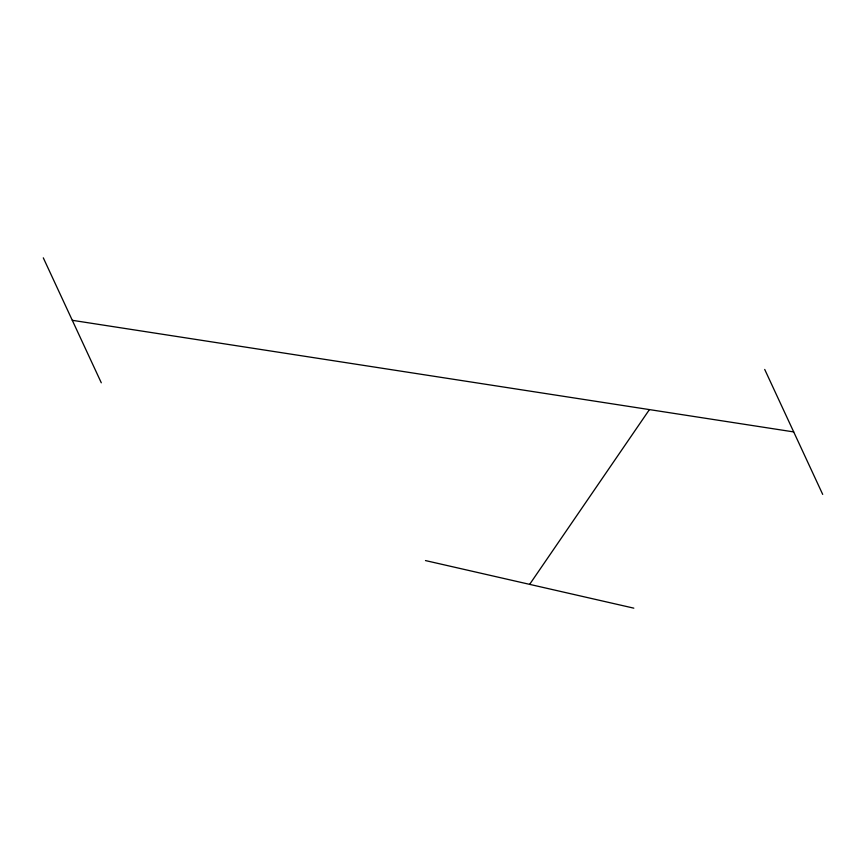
<?xml version="1.0" encoding="UTF-8"?>
<svg xmlns="http://www.w3.org/2000/svg" width="866" height="866" viewBox="0 0 866 866"><rect width="100%" height="100%" fill="white"/><g stroke="black" fill="none" stroke-linecap="round" stroke-linejoin="round"><path stroke-width="1.3" d="M529.646 584.366L649.424 409.596M72.3 320.312L793.7 431.918M425.477 560.573L633.825 608.159M764.71 369.436L822.7 494.389M43.3 257.841L101.29 382.794"/></g></svg>
